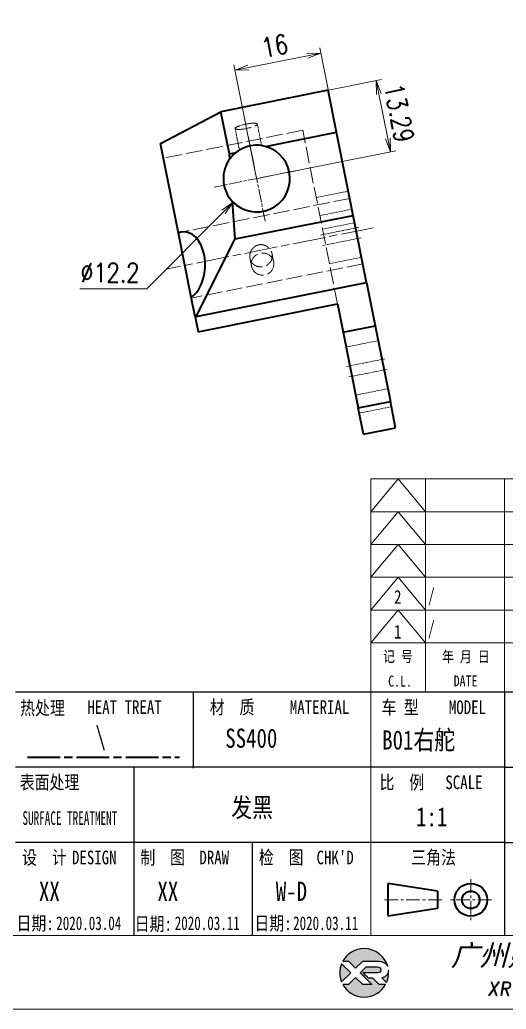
# Model space of a CAD drawing. Header units: inches. Extents: x 269 to 10986, y 1043 to 4337.
# Drawn here: x 10551 to 10640, y 3497.4 to 3678.3 of the extents above; entities that cross this region are included whole.
import ezdxf
from ezdxf.enums import TextEntityAlignment as Align

# ---------------------------------------------------------------- set-up
doc = ezdxf.new("R2010")
doc.units = ezdxf.units.IN
doc.header["$MEASUREMENT"] = 0
for name, pattern in [('AM_ISO02W050x2', [3.75, 3, -0.75]), ('AM_ISO08W050x2', [9, 6, -0.75, 1.5, -0.75]), ('CENTER', [2, 1.25, -0.25, 0.25, -0.25])]:
    doc.linetypes.add(name, pattern=pattern)
for name, color, linetype in [('DIM', 3, 'Continuous'), ('layer 1', 7, 'Continuous'), ('图\\M+19E79\\M+195B6\\M+18E9A', 7, 'Continuous'), ('材质', 7, 'Continuous'), ('表面处理', 7, 'Continuous'), ('车型', 7, 'Continuous')]:
    doc.layers.add(name, color=color, linetype=linetype)
for name, color, linetype, lineweight in [('中心线', 2, 'AM_ISO08W050x2', 18), ('图框', 7, 'Continuous', 18), ('标注线', 3, 'Continuous', 18), ('热处理', 7, 'Continuous', 20), ('粗实线', 7, 'Continuous', 35), ('粗点划线', 6, 'AM_ISO08W050x2', 35), ('虚线', 1, 'AM_ISO02W050x2', 18)]:
    doc.layers.add(name, color=color, linetype=linetype, lineweight=lineweight)
doc.layers.add('打印', color=7, linetype='Continuous', lineweight=15, plot=False)
doc.layers.add('打印-禁用', color=7, linetype='Continuous', lineweight=15, plot=False)
doc.styles.add('DIM', font='romans.shx', dxfattribs={"width": 0.8, "bigfont": 'bigfont.shx'})
doc.styles.add('STYLE1', font='')
doc.styles.add('国标', font='simfang.ttf', dxfattribs={"width": 0.8})
doc.styles.add('标题\\M+18E9A', font='romand.shx', dxfattribs={"oblique": 10, "bigfont": 'bigfont.shx'})
doc.styles.get('STYLE1').set_extended_font_data('SimSun')
doc.dimstyles.new('XR 1-1$0', dxfattribs={"dimtxt": 3.5, "dimasz": 2.5, "dimexe": 1, "dimexo": 0.625, "dimgap": 1.2, "dimtad": 1, "dimzin": 9, "dimdsep": 46, "dimtxsty": 'DIM', "dimblk": 'OPEN', "dimcen": 0, "dimclrd": 8, "dimclre": 8, "dimclrt": 2, "dimazin": 2, "dimtfac": 0.5, "dimtmove": 0, "dimatfit": 3, "dimldrblk": 'OPEN', "dimfxl": 0, "dimtolj": 2, "dimlwd": 18, "dimlwe": 18, "dimarcsym": 0})
doc.dimstyles.new('XR 1-1$3', dxfattribs={"dimtxt": 3.5, "dimasz": 2.5, "dimexe": 1, "dimexo": 0.625, "dimgap": 1.2, "dimtad": 1, "dimtoh": 1, "dimdsep": 46, "dimtxsty": 'DIM', "dimblk": 'OPEN', "dimcen": 0, "dimclrd": 8, "dimclre": 8, "dimclrt": 2, "dimazin": 2, "dimtfac": 0.5, "dimtofl": 0, "dimtmove": 0, "dimatfit": 3, "dimldrblk": 'OPEN', "dimfxl": 0, "dimtolj": 2, "dimlwd": 18, "dimlwe": 18, "dimarcsym": 0})

# ---------------------------------------------------------------- blocks, each defined once
blk = doc.blocks.new('XR')
at = {"true_color": 0xfc8000}
h = blk.add_hatch(color=30, dxfattribs=at)
h.set_gradient(color1=(252, 128, 0), rotation=240, one_color=1, tint=1, name='INVCURVED')
edge = h.paths.add_edge_path()
edge.add_spline(control_points=[(-434.18, -5928.47), (-433.9, -5928.74), (-433.63, -5929.01), (-433.63, -5929.01), (-433.63, -5929.01), (-433.63, -5929.01), (-433.36, -5928.74), (-433.09, -5928.47)], knot_values=[0.5625, 0.5625, 0.5625, 0.5625, 0.625, 0.625, 0.625, 0.625, 0.6875, 0.6875, 0.6875, 0.6875], degree=3, periodic=0)
edge.add_spline(control_points=[(-433.09, -5928.47), (-432.82, -5928.2), (-432.54, -5927.93), (-432.54, -5927.93), (-432.54, -5927.93), (-432.54, -5927.93), (-432.04, -5927.93), (-431.53, -5927.93)], knot_values=[0.4375, 0.4375, 0.4375, 0.4375, 0.5, 0.5, 0.5, 0.5, 0.5625, 0.5625, 0.5625, 0.5625], degree=3, periodic=0)
edge.add_spline(control_points=[(-431.53, -5927.93), (-431.03, -5927.93), (-430.52, -5927.93), (-430.52, -5927.93), (-430.52, -5927.93), (-430, -5927.93), (-429.43, -5927.96), (-429.01, -5928.33)], knot_values=[0.25, 0.25, 0.25, 0.25, 0.3125, 0.3125, 0.3125, 0.3125, 0.4375, 0.4375, 0.4375, 0.4375], degree=3, periodic=0)
edge.add_spline(control_points=[(-429.01, -5928.33), (-428.88, -5928.44), (-428.78, -5928.59), (-428.71, -5928.75)], knot_values=[0.125, 0.125, 0.125, 0.125, 0.25, 0.25, 0.25, 0.25], degree=3, periodic=0)
edge.add_spline(control_points=[(-428.71, -5928.75), (-429.13, -5927.18), (-430.58, -5926.02), (-432.31, -5926.02)], knot_values=[0, 0, 0, 0, 0.125, 0.125, 0.125, 0.125], degree=3, periodic=0)
edge.add_spline(control_points=[(-432.31, -5926.02), (-433.72, -5926.02), (-434.94, -5926.79), (-435.58, -5927.93)], knot_values=[0.875, 0.875, 0.875, 0.875, 1, 1, 1, 1], degree=3, periodic=0)
edge.add_spline(control_points=[(-435.58, -5927.93), (-435.58, -5927.93), (-434.72, -5927.93), (-434.72, -5927.93), (-434.72, -5927.93), (-434.72, -5927.93), (-434.45, -5928.2), (-434.18, -5928.47)], knot_values=[0.6875, 0.6875, 0.6875, 0.6875, 0.8125, 0.8125, 0.8125, 0.8125, 0.875, 0.875, 0.875, 0.875], degree=3, periodic=0)
edge = h.paths.add_edge_path()
edge.add_spline(control_points=[(-434.79, -5929.26), (-435.04, -5929.02), (-435.34, -5928.72), (-435.54, -5928.53)], knot_values=[0.562504, 0.562504, 0.562504, 0.562504, 0.656252, 0.656252, 0.656252, 0.656252], degree=3, periodic=0)
edge.add_spline(control_points=[(-435.54, -5928.53), (-435.67, -5928.4), (-435.76, -5928.31), (-435.76, -5928.31), (-435.76, -5928.31), (-435.94, -5928.74), (-436.03, -5929.21), (-436.03, -5929.71)], knot_values=[0.25, 0.25, 0.25, 0.25, 0.312504, 0.312504, 0.312504, 0.312504, 0.562504, 0.562504, 0.562504, 0.562504], degree=3, periodic=0)
edge.add_spline(control_points=[(-436.03, -5929.71), (-436.03, -5930.2), (-435.94, -5930.67), (-435.76, -5931.1), (-435.76, -5931.1), (-435.4, -5930.75), (-435.05, -5930.4)], knot_values=[0.874998, 0.874998, 0.874998, 0.874998, 1.124998, 1.124998, 1.124998, 1.25, 1.25, 1.25, 1.25], degree=3, periodic=0)
edge.add_spline(control_points=[(-435.05, -5930.4), (-434.7, -5930.05), (-434.34, -5929.71), (-434.34, -5929.71), (-434.34, -5929.71), (-434.34, -5929.71), (-434.34, -5929.71), (-434.34, -5929.71)], knot_values=[0.749878, 0.749878, 0.749878, 0.749878, 0.874875, 0.874875, 0.874875, 0.874875, 0.874998, 0.874998, 0.874998, 0.874998], degree=3, periodic=0)
edge.add_spline(control_points=[(-434.34, -5929.71), (-434.34, -5929.71), (-434.34, -5929.71), (-434.34, -5929.71)], knot_values=[0.749634, 0.749634, 0.749634, 0.749634, 0.749817, 0.749817, 0.749817, 0.749817], degree=3, periodic=0)
edge.add_spline(control_points=[(-434.35, -5929.7), (-434.35, -5929.7), (-434.35, -5929.7), (-434.35, -5929.7)], knot_values=[0.738281, 0.738281, 0.738281, 0.738281, 0.742188, 0.742188, 0.742188, 0.742188], degree=3, periodic=0)
edge.add_spline(control_points=[(-434.35, -5929.7), (-434.36, -5929.69), (-434.37, -5929.68), (-434.38, -5929.67)], knot_values=[0.726563, 0.726563, 0.726563, 0.726563, 0.738281, 0.738281, 0.738281, 0.738281], degree=3, periodic=0)
edge.add_spline(control_points=[(-434.38, -5929.67), (-434.38, -5929.66), (-434.39, -5929.65), (-434.4, -5929.65)], knot_values=[0.718751, 0.718751, 0.718751, 0.718751, 0.726563, 0.726563, 0.726563, 0.726563], degree=3, periodic=0)
edge.add_spline(control_points=[(-434.4, -5929.65), (-434.42, -5929.63), (-434.45, -5929.6), (-434.47, -5929.58)], knot_values=[0.703126, 0.703126, 0.703126, 0.703126, 0.718751, 0.718751, 0.718751, 0.718751], degree=3, periodic=0)
edge.add_spline(control_points=[(-434.47, -5929.58), (-434.5, -5929.55), (-434.53, -5929.52), (-434.56, -5929.49)], knot_values=[0.687501, 0.687501, 0.687501, 0.687501, 0.703126, 0.703126, 0.703126, 0.703126], degree=3, periodic=0)
edge.add_spline(control_points=[(-434.56, -5929.49), (-434.63, -5929.42), (-434.71, -5929.35), (-434.79, -5929.26)], knot_values=[0.656252, 0.656252, 0.656252, 0.656252, 0.687501, 0.687501, 0.687501, 0.687501], degree=3, periodic=0)
at = {"true_color": 0x0348ff}
h = blk.add_hatch(color=160, dxfattribs=at)
h.set_gradient(color1=(3, 72, 255), color2=(0, 41, 153), one_color=1, tint=0.3, name='HEMISPHERICAL')
edge = h.paths.add_edge_path()
edge.add_spline(control_points=[(-432.54, -5929.67), (-432.26, -5929.95), (-431.94, -5930.23), (-431.66, -5930.51), (-431.66, -5930.51), (-431.66, -5930.51), (-431.66, -5930.51), (-431.66, -5930.51)], knot_values=[0.736842, 0.736842, 0.736842, 0.736842, 0.789474, 0.789474, 0.789474, 0.789474, 0.802633, 0.802633, 0.802633, 0.802633], degree=3, periodic=0)
edge.add_spline(control_points=[(-431.66, -5930.51), (-431.65, -5930.51), (-431.65, -5930.52), (-431.65, -5930.52)], knot_values=[0.802633, 0.802633, 0.802633, 0.802633, 0.815791, 0.815791, 0.815791, 0.815791], degree=3, periodic=0)
edge.add_spline(control_points=[(-431.65, -5930.52), (-431.64, -5930.53), (-431.64, -5930.53), (-431.64, -5930.53)], knot_values=[0.815791, 0.815791, 0.815791, 0.815791, 0.82237, 0.82237, 0.82237, 0.82237], degree=3, periodic=0)
edge.add_spline(control_points=[(-431.64, -5930.53), (-431.64, -5930.53), (-431.64, -5930.53), (-431.63, -5930.54)], knot_values=[0.82237, 0.82237, 0.82237, 0.82237, 0.828949, 0.828949, 0.828949, 0.828949], degree=3, periodic=0)
edge.add_spline(control_points=[(-431.63, -5930.54), (-431.63, -5930.54), (-431.63, -5930.54), (-431.63, -5930.54), (-431.63, -5930.54), (-431.63, -5930.54), (-431.59, -5930.54), (-431.52, -5930.54)], knot_values=[0.841901, 0.841901, 0.841901, 0.841901, 0.842105, 0.842105, 0.842105, 0.842105, 0.855264, 0.855264, 0.855264, 0.855264], degree=3, periodic=0)
edge.add_spline(control_points=[(-431.52, -5930.54), (-431.46, -5930.54), (-431.38, -5930.54), (-431.3, -5930.54)], knot_values=[0.855264, 0.855264, 0.855264, 0.855264, 0.868422, 0.868422, 0.868422, 0.868422], degree=3, periodic=0)
edge.add_spline(control_points=[(-431.3, -5930.54), (-431.26, -5930.54), (-431.22, -5930.54), (-431.18, -5930.54)], knot_values=[0.868422, 0.868422, 0.868422, 0.868422, 0.875, 0.875, 0.875, 0.875], degree=3, periodic=0)
edge.add_spline(control_points=[(-431.18, -5930.54), (-431.14, -5930.54), (-431.1, -5930.54), (-431.07, -5930.54)], knot_values=[0.875, 0.875, 0.875, 0.875, 0.881579, 0.881579, 0.881579, 0.881579], degree=3, periodic=0)
edge.add_spline(control_points=[(-431.07, -5930.54), (-431.05, -5930.54), (-431.04, -5930.54), (-431.03, -5930.54)], knot_values=[0.881579, 0.881579, 0.881579, 0.881579, 0.884869, 0.884869, 0.884869, 0.884869], degree=3, periodic=0)
edge.add_spline(control_points=[(-431.03, -5930.54), (-431.02, -5930.54), (-431, -5930.54), (-431, -5930.54)], knot_values=[0.884869, 0.884869, 0.884869, 0.884869, 0.888158, 0.888158, 0.888158, 0.888158], degree=3, periodic=0)
edge.add_spline(control_points=[(-431, -5930.54), (-430.99, -5930.54), (-430.99, -5930.54), (-430.98, -5930.54)], knot_values=[0.888158, 0.888158, 0.888158, 0.888158, 0.889803, 0.889803, 0.889803, 0.889803], degree=3, periodic=0)
edge.add_spline(control_points=[(-430.98, -5930.54), (-430.98, -5930.54), (-430.98, -5930.54), (-430.97, -5930.54)], knot_values=[0.889803, 0.889803, 0.889803, 0.889803, 0.891447, 0.891447, 0.891447, 0.891447], degree=3, periodic=0)
edge.add_spline(control_points=[(-430.97, -5930.54), (-430.97, -5930.54), (-430.97, -5930.54), (-430.97, -5930.54)], knot_values=[0.891447, 0.891447, 0.891447, 0.891447, 0.89227, 0.89227, 0.89227, 0.89227], degree=3, periodic=0)
edge.add_spline(control_points=[(-430.97, -5930.54), (-430.97, -5930.54), (-430.97, -5930.54), (-430.97, -5930.54)], knot_values=[0.89227, 0.89227, 0.89227, 0.89227, 0.893092, 0.893092, 0.893092, 0.893092], degree=3, periodic=0)
edge.add_spline(control_points=[(-430.97, -5930.54), (-430.97, -5930.54), (-430.97, -5930.54), (-430.97, -5930.54)], knot_values=[0.893092, 0.893092, 0.893092, 0.893092, 0.893503, 0.893503, 0.893503, 0.893503], degree=3, periodic=0)
edge.add_spline(control_points=[(-430.97, -5930.54), (-430.97, -5930.54), (-430.97, -5930.54), (-430.97, -5930.54)], knot_values=[0.893503, 0.893503, 0.893503, 0.893503, 0.893914, 0.893914, 0.893914, 0.893914], degree=3, periodic=0)
edge.add_spline(control_points=[(-430.97, -5930.54), (-430.97, -5930.54), (-430.97, -5930.54), (-430.97, -5930.54)], knot_values=[0.893914, 0.893914, 0.893914, 0.893914, 0.89412, 0.89412, 0.89412, 0.89412], degree=3, periodic=0)
edge.add_spline(control_points=[(-430.97, -5930.54), (-430.97, -5930.54), (-430.97, -5930.54), (-430.97, -5930.54)], knot_values=[0.89412, 0.89412, 0.89412, 0.89412, 0.894326, 0.894326, 0.894326, 0.894326], degree=3, periodic=0)
edge.add_spline(control_points=[(-430.97, -5930.54), (-430.97, -5930.54), (-430.97, -5930.54), (-430.97, -5930.54)], knot_values=[0.894428, 0.894428, 0.894428, 0.894428, 0.894531, 0.894531, 0.894531, 0.894531], degree=3, periodic=0)
edge.add_spline(control_points=[(-430.97, -5930.54), (-430.97, -5930.54), (-430.97, -5930.54), (-430.97, -5930.54)], knot_values=[0.894531, 0.894531, 0.894531, 0.894531, 0.894583, 0.894583, 0.894583, 0.894583], degree=3, periodic=0)
edge.add_spline(control_points=[(-430.97, -5930.54), (-430.97, -5930.54), (-430.97, -5930.54), (-430.97, -5930.54), (-430.97, -5930.54), (-430.97, -5930.54), (-430.73, -5930.78), (-430.49, -5931.01)], knot_values=[0.894685, 0.894685, 0.894685, 0.894685, 0.894737, 0.894737, 0.894737, 0.894737, 0.921052, 0.921052, 0.921052, 0.921052], degree=3, periodic=0)
edge.add_spline(control_points=[(-430.49, -5931.01), (-430.26, -5931.24), (-430.02, -5931.48), (-430.02, -5931.48)], knot_values=[0.921052, 0.921052, 0.921052, 0.921052, 0.947368, 0.947368, 0.947368, 0.947368], degree=3, periodic=0)
edge.add_spline(control_points=[(-430.02, -5931.48), (-430.02, -5931.48), (-430.02, -5931.48), (-430.02, -5931.48)], knot_values=[0.947522, 0.947522, 0.947522, 0.947522, 0.947573, 0.947573, 0.947573, 0.947573], degree=3, periodic=0)
edge.add_spline(control_points=[(-430.02, -5931.48), (-430.02, -5931.48), (-430.02, -5931.48), (-430.02, -5931.48)], knot_values=[0.947573, 0.947573, 0.947573, 0.947573, 0.947676, 0.947676, 0.947676, 0.947676], degree=3, periodic=0)
edge.add_spline(control_points=[(-430.02, -5931.48), (-430.02, -5931.48), (-430.02, -5931.48), (-430.02, -5931.48)], knot_values=[0.947676, 0.947676, 0.947676, 0.947676, 0.947779, 0.947779, 0.947779, 0.947779], degree=3, periodic=0)
edge.add_spline(control_points=[(-430.02, -5931.48), (-430.02, -5931.48), (-430.02, -5931.48), (-430.02, -5931.48)], knot_values=[0.947779, 0.947779, 0.947779, 0.947779, 0.947984, 0.947984, 0.947984, 0.947984], degree=3, periodic=0)
edge.add_spline(control_points=[(-430.02, -5931.48), (-430.02, -5931.48), (-430.02, -5931.48), (-430.02, -5931.48)], knot_values=[0.947984, 0.947984, 0.947984, 0.947984, 0.94819, 0.94819, 0.94819, 0.94819], degree=3, periodic=0)
edge.add_spline(control_points=[(-430.02, -5931.48), (-430.02, -5931.48), (-430.02, -5931.48), (-430.02, -5931.48)], knot_values=[0.94819, 0.94819, 0.94819, 0.94819, 0.948601, 0.948601, 0.948601, 0.948601], degree=3, periodic=0)
edge.add_spline(control_points=[(-430.02, -5931.48), (-430.02, -5931.48), (-430.02, -5931.48), (-430.02, -5931.48)], knot_values=[0.948601, 0.948601, 0.948601, 0.948601, 0.949012, 0.949012, 0.949012, 0.949012], degree=3, periodic=0)
edge.add_spline(control_points=[(-430.02, -5931.48), (-430.02, -5931.48), (-430.01, -5931.48), (-430.01, -5931.48)], knot_values=[0.949012, 0.949012, 0.949012, 0.949012, 0.949834, 0.949834, 0.949834, 0.949834], degree=3, periodic=0)
edge.add_spline(control_points=[(-430.01, -5931.48), (-430.01, -5931.48), (-430.01, -5931.48), (-430.01, -5931.48)], knot_values=[0.949834, 0.949834, 0.949834, 0.949834, 0.950657, 0.950657, 0.950657, 0.950657], degree=3, periodic=0)
edge.add_spline(control_points=[(-430.01, -5931.48), (-430.01, -5931.48), (-430, -5931.48), (-430, -5931.48)], knot_values=[0.950657, 0.950657, 0.950657, 0.950657, 0.952301, 0.952301, 0.952301, 0.952301], degree=3, periodic=0)
edge.add_spline(control_points=[(-430, -5931.48), (-429.99, -5931.48), (-429.98, -5931.48), (-429.98, -5931.48)], knot_values=[0.952301, 0.952301, 0.952301, 0.952301, 0.953946, 0.953946, 0.953946, 0.953946], degree=3, periodic=0)
edge.add_spline(control_points=[(-429.98, -5931.48), (-429.96, -5931.48), (-429.95, -5931.48), (-429.93, -5931.48)], knot_values=[0.953946, 0.953946, 0.953946, 0.953946, 0.957236, 0.957236, 0.957236, 0.957236], degree=3, periodic=0)
edge.add_spline(control_points=[(-429.93, -5931.48), (-429.91, -5931.48), (-429.89, -5931.48), (-429.87, -5931.48)], knot_values=[0.957236, 0.957236, 0.957236, 0.957236, 0.960525, 0.960525, 0.960525, 0.960525], degree=3, periodic=0)
edge.add_spline(control_points=[(-429.87, -5931.48), (-429.82, -5931.48), (-429.77, -5931.48), (-429.71, -5931.48)], knot_values=[0.960525, 0.960525, 0.960525, 0.960525, 0.967104, 0.967104, 0.967104, 0.967104], degree=3, periodic=0)
edge.add_spline(control_points=[(-429.71, -5931.48), (-429.65, -5931.48), (-429.59, -5931.48), (-429.53, -5931.48)], knot_values=[0.967104, 0.967104, 0.967104, 0.967104, 0.973683, 0.973683, 0.973683, 0.973683], degree=3, periodic=0)
edge.add_spline(control_points=[(-429.53, -5931.48), (-429.41, -5931.48), (-429.29, -5931.48), (-429.19, -5931.48)], knot_values=[0.973683, 0.973683, 0.973683, 0.973683, 0.98684, 0.98684, 0.98684, 0.98684], degree=3, periodic=0)
edge.add_spline(control_points=[(-429.19, -5931.48), (-429.1, -5931.48), (-429.04, -5931.48), (-429.04, -5931.48), (-429.67, -5932.62), (-430.9, -5933.39), (-432.31, -5933.39)], knot_values=[0.98684, 0.98684, 0.98684, 0.98684, 1, 1, 1, 1.052632, 1.052632, 1.052632, 1.052632], degree=3, periodic=0)
edge.add_spline(control_points=[(-432.31, -5933.39), (-433.72, -5933.39), (-434.94, -5932.62), (-435.58, -5931.48), (-435.58, -5931.48), (-435.58, -5931.48), (-435.36, -5931.48), (-435.15, -5931.48)], knot_values=[0.052632, 0.052632, 0.052632, 0.052632, 0.105263, 0.105263, 0.105263, 0.105263, 0.131579, 0.131579, 0.131579, 0.131579], degree=3, periodic=0)
edge.add_spline(control_points=[(-435.15, -5931.48), (-434.93, -5931.48), (-434.72, -5931.48), (-434.72, -5931.48), (-434.72, -5931.48), (-434.72, -5931.48), (-434.45, -5931.21), (-434.18, -5930.94)], knot_values=[0.131579, 0.131579, 0.131579, 0.131579, 0.157895, 0.157895, 0.157895, 0.157895, 0.184211, 0.184211, 0.184211, 0.184211], degree=3, periodic=0)
edge.add_spline(control_points=[(-434.18, -5930.94), (-433.9, -5930.67), (-433.63, -5930.4), (-433.63, -5930.4), (-433.63, -5930.4), (-433.63, -5930.4), (-433.36, -5930.67), (-433.09, -5930.94)], knot_values=[0.184211, 0.184211, 0.184211, 0.184211, 0.210526, 0.210526, 0.210526, 0.210526, 0.236842, 0.236842, 0.236842, 0.236842], degree=3, periodic=0)
edge.add_spline(control_points=[(-433.09, -5930.94), (-432.82, -5931.21), (-432.54, -5931.48), (-432.54, -5931.48), (-432.54, -5931.48), (-432.54, -5931.48), (-432.19, -5931.48), (-431.83, -5931.48)], knot_values=[0.236842, 0.236842, 0.236842, 0.236842, 0.263158, 0.263158, 0.263158, 0.263158, 0.289474, 0.289474, 0.289474, 0.289474], degree=3, periodic=0)
edge.add_spline(control_points=[(-431.83, -5931.48), (-431.48, -5931.48), (-431.12, -5931.48), (-431.12, -5931.48), (-431.12, -5931.48), (-431.12, -5931.48), (-431.57, -5931.03), (-432.02, -5930.59)], knot_values=[0.289474, 0.289474, 0.289474, 0.289474, 0.315789, 0.315789, 0.315789, 0.315789, 0.342105, 0.342105, 0.342105, 0.342105], degree=3, periodic=0)
edge.add_spline(control_points=[(-432.02, -5930.59), (-432.47, -5930.15), (-432.92, -5929.71), (-432.92, -5929.71), (-432.92, -5929.71), (-432.92, -5929.71), (-432.71, -5929.5), (-432.5, -5929.29)], knot_values=[0.342105, 0.342105, 0.342105, 0.342105, 0.368421, 0.368421, 0.368421, 0.368421, 0.394737, 0.394737, 0.394737, 0.394737], degree=3, periodic=0)
edge.add_spline(control_points=[(-432.5, -5929.29), (-432.3, -5929.09), (-432.09, -5928.88), (-432.09, -5928.88)], knot_values=[0.394737, 0.394737, 0.394737, 0.394737, 0.421053, 0.421053, 0.421053, 0.421053], degree=3, periodic=0)
edge.add_spline(control_points=[(-432.09, -5928.88), (-432.09, -5928.88), (-432.06, -5928.86), (-432.06, -5928.86)], knot_values=[0.421053, 0.421053, 0.421053, 0.421053, 0.473684, 0.473684, 0.473684, 0.473684], degree=3, periodic=0)
edge.add_spline(control_points=[(-432.06, -5928.86), (-432.06, -5928.86), (-432.06, -5928.86), (-432.06, -5928.86), (-432.06, -5928.86), (-432.06, -5928.86), (-430.4, -5928.86), (-430.26, -5928.86)], knot_values=[0.473684, 0.473684, 0.473684, 0.473684, 0.473684, 0.473684, 0.473684, 0.473684, 0.526316, 0.526316, 0.526316, 0.526316], degree=3, periodic=0)
edge.add_spline(control_points=[(-430.26, -5928.86), (-429.54, -5928.86), (-429.62, -5929.4), (-429.83, -5929.55)], knot_values=[0.526316, 0.526316, 0.526316, 0.526316, 0.578947, 0.578947, 0.578947, 0.578947], degree=3, periodic=0)
edge.add_spline(control_points=[(-429.83, -5929.55), (-429.94, -5929.62), (-430.08, -5929.65), (-430.26, -5929.65), (-430.26, -5929.65), (-430.26, -5929.65), (-430.48, -5929.65), (-430.71, -5929.66)], knot_values=[0.578947, 0.578947, 0.578947, 0.578947, 0.631579, 0.631579, 0.631579, 0.631579, 0.657895, 0.657895, 0.657895, 0.657895], degree=3, periodic=0)
edge.add_spline(control_points=[(-430.71, -5929.66), (-430.93, -5929.66), (-431.15, -5929.67), (-431.15, -5929.67), (-431.15, -5929.67), (-431.15, -5929.67), (-432.54, -5929.67), (-432.54, -5929.67)], knot_values=[0.657895, 0.657895, 0.657895, 0.657895, 0.684211, 0.684211, 0.684211, 0.684211, 0.736842, 0.736842, 0.736842, 0.736842], degree=3, periodic=0)
edge = h.paths.add_edge_path()
edge.add_spline(control_points=[(-428.6, -5929.32), (-428.61, -5929.67), (-428.76, -5930), (-429.06, -5930.22)], knot_values=[0.8, 0.8, 0.8, 0.8, 1, 1, 1, 1], degree=3, periodic=0)
edge.add_spline(control_points=[(-429.06, -5930.22), (-429.22, -5930.34), (-429.41, -5930.43), (-429.61, -5930.48)], knot_values=[0.6, 0.6, 0.6, 0.6, 0.8, 0.8, 0.8, 0.8], degree=3, periodic=0)
edge.add_spline(control_points=[(-429.61, -5930.48), (-429.61, -5930.48), (-428.9, -5931.19), (-428.9, -5931.19), (-428.9, -5931.19), (-428.69, -5930.73), (-428.58, -5930.23), (-428.58, -5929.71)], knot_values=[0.2, 0.2, 0.2, 0.2, 0.4, 0.4, 0.4, 0.4, 0.6, 0.6, 0.6, 0.6], degree=3, periodic=0)
edge.add_spline(control_points=[(-428.58, -5929.71), (-428.58, -5929.58), (-428.59, -5929.45), (-428.6, -5929.32)], knot_values=[0, 0, 0, 0, 0.2, 0.2, 0.2, 0.2], degree=3, periodic=0)
at = {"layer": 'layer 1', "color": 30}
for points, knots in [([(-432.31, -5926.02), (-430.58, -5926.02), (-429.13, -5927.18), (-428.71, -5928.75), (-428.71, -5928.75), (-428.78, -5928.59), (-428.88, -5928.44), (-429.01, -5928.33), (-429.01, -5928.33), (-429.43, -5927.96), (-430, -5927.93), (-430.52, -5927.93), (-430.52, -5927.93), (-430.52, -5927.93), (-432.54, -5927.93), (-432.54, -5927.93), (-432.54, -5927.93), (-432.54, -5927.93), (-433.63, -5929.01), (-433.63, -5929.01), (-433.63, -5929.01), (-433.63, -5929.01), (-434.72, -5927.93), (-434.72, -5927.93), (-434.72, -5927.93), (-434.72, -5927.93), (-435.58, -5927.93), (-435.58, -5927.93), (-435.58, -5927.93), (-434.94, -5926.79), (-433.72, -5926.02), (-432.31, -5926.02)], [0, 0, 0, 0, 0.125, 0.125, 0.125, 0.125, 0.25, 0.25, 0.25, 0.25, 0.375, 0.375, 0.375, 0.375, 0.5, 0.5, 0.5, 0.5, 0.625, 0.625, 0.625, 0.625, 0.75, 0.75, 0.75, 0.75, 0.875, 0.875, 0.875, 0.875, 1, 1, 1, 1]), ([(-435.76, -5931.1), (-435.94, -5930.67), (-436.03, -5930.2), (-436.03, -5929.71), (-436.03, -5929.71), (-436.03, -5929.21), (-435.94, -5928.74), (-435.76, -5928.31), (-435.76, -5928.31), (-435.76, -5928.31), (-434.34, -5929.71), (-434.34, -5929.71), (-434.34, -5929.71), (-434.34, -5929.71), (-435.76, -5931.1), (-435.76, -5931.1)], [0, 0, 0, 0, 0.25, 0.25, 0.25, 0.25, 0.5, 0.5, 0.5, 0.5, 0.75, 0.75, 0.75, 0.75, 1, 1, 1, 1])]:
    blk.add_open_spline(points, degree=3, knots=knots, dxfattribs=at)
at = {"layer": 'layer 1', "color": 154}
for points, knots in [([(-429.04, -5931.48), (-429.67, -5932.62), (-430.9, -5933.39), (-432.31, -5933.39), (-432.31, -5933.39), (-433.72, -5933.39), (-434.94, -5932.62), (-435.58, -5931.48), (-435.58, -5931.48), (-435.58, -5931.48), (-434.72, -5931.48), (-434.72, -5931.48), (-434.72, -5931.48), (-434.72, -5931.48), (-433.63, -5930.4), (-433.63, -5930.4), (-433.63, -5930.4), (-433.63, -5930.4), (-432.54, -5931.48), (-432.54, -5931.48), (-432.54, -5931.48), (-432.54, -5931.48), (-431.12, -5931.48), (-431.12, -5931.48), (-431.12, -5931.48), (-431.12, -5931.48), (-432.92, -5929.71), (-432.92, -5929.71), (-432.92, -5929.71), (-432.92, -5929.71), (-432.09, -5928.88), (-432.09, -5928.88), (-432.09, -5928.88), (-432.09, -5928.88), (-432.06, -5928.86), (-432.06, -5928.86), (-432.06, -5928.86), (-432.06, -5928.86), (-430.4, -5928.86), (-430.26, -5928.86), (-430.26, -5928.86), (-429.54, -5928.86), (-429.62, -5929.4), (-429.83, -5929.55), (-429.83, -5929.55), (-429.94, -5929.62), (-430.08, -5929.65), (-430.26, -5929.65), (-430.26, -5929.65), (-430.26, -5929.65), (-431.15, -5929.67), (-431.15, -5929.67), (-431.15, -5929.67), (-431.15, -5929.67), (-432.54, -5929.67), (-432.54, -5929.67), (-432.54, -5929.67), (-432.26, -5929.95), (-431.94, -5930.23), (-431.66, -5930.51), (-431.66, -5930.51), (-431.66, -5930.51), (-431.63, -5930.54), (-431.63, -5930.54), (-431.63, -5930.54), (-431.63, -5930.54), (-430.97, -5930.54), (-430.97, -5930.54), (-430.97, -5930.54), (-430.97, -5930.54), (-430.02, -5931.48), (-430.02, -5931.48), (-430.02, -5931.48), (-430.02, -5931.48), (-429.04, -5931.48), (-429.04, -5931.48)], [0, 0, 0, 0, 0.052632, 0.052632, 0.052632, 0.052632, 0.105263, 0.105263, 0.105263, 0.105263, 0.157895, 0.157895, 0.157895, 0.157895, 0.210526, 0.210526, 0.210526, 0.210526, 0.263158, 0.263158, 0.263158, 0.263158, 0.315789, 0.315789, 0.315789, 0.315789, 0.368421, 0.368421, 0.368421, 0.368421, 0.421053, 0.421053, 0.421053, 0.421053, 0.473684, 0.473684, 0.473684, 0.473684, 0.526316, 0.526316, 0.526316, 0.526316, 0.578947, 0.578947, 0.578947, 0.578947, 0.631579, 0.631579, 0.631579, 0.631579, 0.684211, 0.684211, 0.684211, 0.684211, 0.736842, 0.736842, 0.736842, 0.736842, 0.789474, 0.789474, 0.789474, 0.789474, 0.842105, 0.842105, 0.842105, 0.842105, 0.894737, 0.894737, 0.894737, 0.894737, 0.947368, 0.947368, 0.947368, 0.947368, 1, 1, 1, 1]), ([(-428.6, -5929.32), (-428.59, -5929.45), (-428.58, -5929.58), (-428.58, -5929.71), (-428.58, -5929.71), (-428.58, -5930.23), (-428.69, -5930.73), (-428.9, -5931.19), (-428.9, -5931.19), (-428.9, -5931.19), (-429.61, -5930.48), (-429.61, -5930.48), (-429.61, -5930.48), (-429.41, -5930.43), (-429.22, -5930.34), (-429.06, -5930.22), (-429.06, -5930.22), (-428.76, -5930), (-428.61, -5929.67), (-428.6, -5929.32)], [0, 0, 0, 0, 0.2, 0.2, 0.2, 0.2, 0.4, 0.4, 0.4, 0.4, 0.6, 0.6, 0.6, 0.6, 0.8, 0.8, 0.8, 0.8, 1, 1, 1, 1])]:
    blk.add_open_spline(points, degree=3, knots=knots, dxfattribs=at)
blk = doc.blocks.new('GZDEH零件A3图框V01版')
at = {"layer": '中心线', "color": 1, "linetype": 'CENTER', "lineweight": 5, "ltscale": 2}
for p, q in [((3175.82, -1822.66), (3175.82, -1830.26)), ((3170.49, -1826.46), (3159.89, -1826.46)), ((3179.62, -1826.46), (3172.02, -1826.46))]:
    blk.add_line(p, q, dxfattribs=at)
at = {"layer": '图\\M+19E79\\M+195B6\\M+18E9A', "color": 7}
blk.add_line((3272.49, -1788.46), (3092.49, -1788.46), dxfattribs=at)
at = {"layer": '图\\M+19E79\\M+195B6\\M+18E9A', "color": 9}
for p, q in [((3272.49, -1788.46), (3092.49, -1788.46)), ((3124.99, -1788.46), (3124.99, -1802.35)), ((3181.99, -1788.46), (3181.99, -1832.96)), ((3181.99, -1802.21), (3092.49, -1802.21)), ((3114.17, -1802.21), (3114.17, -1815.96)), ((3181.99, -1802.21), (3272.49, -1802.21)), ((3181.99, -1815.96), (3092.49, -1815.96)), ((3114.17, -1815.96), (3114.17, -1832.96)), ((3114.17, -1815.96), (3114.17, -1832.96)), ((3135.83, -1815.96), (3135.83, -1832.96)), ((3135.83, -1815.96), (3135.83, -1832.96)), ((3181.99, -1815.96), (3272.49, -1815.96))]:
    blk.add_line(p, q, dxfattribs=at)
at = {"layer": '图框', "linetype": 'Continuous'}
for p, q in [((3157.49, -1749.46), (3272.49, -1749.46)), ((3157.49, -1832.96), (3157.49, -1749.46)), ((2882.49, -1832.96), (3272.49, -1832.96))]:
    blk.add_line(p, q, dxfattribs=at)
at = {"layer": '图框', "color": 9}
for p, q in [((3157.49, -1755.46), (3162.49, -1749.46)), ((3162.49, -1749.46), (3167.49, -1755.46)), ((3167.49, -1788.46), (3167.49, -1749.46)), ((3157.49, -1755.46), (3272.49, -1755.46)), ((3157.49, -1761.46), (3162.49, -1755.46)), ((3162.49, -1755.46), (3167.49, -1761.46)), ((3157.49, -1761.46), (3272.49, -1761.46)), ((3157.49, -1767.46), (3162.49, -1761.46)), ((3162.49, -1761.46), (3167.49, -1767.46)), ((3157.49, -1767.46), (3272.49, -1767.46)), ((3157.49, -1773.46), (3162.49, -1767.46)), ((3162.49, -1767.46), (3167.49, -1773.46)), ((3157.49, -1773.46), (3272.49, -1773.46)), ((3157.49, -1779.46), (3162.49, -1773.46)), ((3162.49, -1773.46), (3167.49, -1779.46)), ((3157.49, -1779.46), (3272.49, -1779.46))]:
    blk.add_line(p, q, dxfattribs=at)
at = {"layer": '图框', "color": 9, "linetype": 'Continuous'}
blk.add_line((3181.99, -1749.46), (3181.99, -1832.96), dxfattribs=at)
at = {"layer": '图框', "color": 2, "linetype": 'ByBlock', "lineweight": 35}
for p, q in [((3169.69, -1824.86), (3160.69, -1823.46)), ((3160.69, -1829.46), (3160.69, -1823.46)), ((3169.69, -1824.86), (3169.69, -1828.06)), ((3169.69, -1828.06), (3160.69, -1829.46))]:
    blk.add_line(p, q, dxfattribs=at)
for radius in [3, 1.6]:
    blk.add_circle((3175.82, -1826.46), radius, dxfattribs=at)
at = {"layer": '打印-禁用', "linetype": 'Continuous'}
blk.add_line((2857.49, -1846.46), (3277.49, -1846.46), dxfattribs=at)
at = {"layer": 'DIM', "xscale": 1.199999999999818, "yscale": 1.199999999999818, "zscale": 1.199999999999818}
blk.add_blockref('XR', (3675.07, 5275.84), dxfattribs=at)
at = {"layer": '图\\M+19E79\\M+195B6\\M+18E9A', "color": 9, "style": '国标'}
for s, width, p in [('材  质', 0.8, (3128.04, -1792.46)), ('热处理', 0.8, (3093.35, -1792.61)), ('表面处理', 0.8, (3093.27, -1806.21)), ('比  例\u3000', 0.8, (3159.1, -1806.21)), ('SCALE', 0.8, (3171.15, -1806.21)), ('SURFACE TREATMENT', 0.6, (3093.77, -1812.75)), (' DESIGN', 0.8, (3101.47, -1819.96)), (' DRAW', 0.8, (3124.78, -1819.96)), ("CHK'D", 0.8, (3147.58, -1819.96)), ('三角法', 0.8, (3164.9, -1819.96))]:
    blk.add_text(s, height=2.5, dxfattribs=dict(at, width=width)).set_placement(p)
at = {"layer": '图\\M+19E79\\M+195B6\\M+18E9A', "color": 9, "style": '国标', "width": 0.8}
for s, p in [('车 型', (3162.87, -1791.2)), ('MODEL', (3175.2, -1791.24))]:
    blk.add_text(s, height=2.5, dxfattribs=at).set_placement(p, align=Align.MIDDLE)
for s, p in [('HEAT TREAT', (3112.45, -1792.46)), ('MATERIAL', (3148.14, -1792.46)), ('设  计', (3097.79, -1819.96)), ('制  图', (3119.43, -1819.96)), ('检  图', (3141.11, -1819.96)), ('日期:', (3096.09, -1832)), ('日期:', (3117.71, -1832.1)), ('日期:', (3139.62, -1832))]:
    blk.add_text(s, height=2.5, dxfattribs=at).set_placement(p, align=Align.CENTER)
at = {"layer": '图\\M+19E79\\M+195B6\\M+18E9A', "color": 7, "lineweight": -3, "style": 'STYLE1', "oblique": 15}
blk.add_text('广州熙锐自动化设备有限公司 ', height=3.8, dxfattribs=at).set_placement((3172.16, -1838.51))
at = {"layer": '图\\M+19E79\\M+195B6\\M+18E9A', "color": 7, "style": '标题\\M+18E9A', "oblique": 10}
blk.add_text('XR Automatiom Equipment(GZ)co..Ltd', height=2.5, dxfattribs=at).set_placement((3211.26, -1842.9), align=Align.MIDDLE)
at = {"layer": '图框', "color": 9, "style": '国标', "width": 0.8}
for s, p in [('年 月 日', (3174.9, -1782.98)), ('记 号', (3162.47, -1782.94)), ('C.L.', (3162.86, -1787.45)), ('DATE', (3174.85, -1787.42))]:
    blk.add_text(s, height=2, dxfattribs=at).set_placement(p, align=Align.CENTER)
blk = doc.blocks.new('DEH A3')
at = {"layer": '图框'}
blk.add_blockref('GZDEH零件A3图框V01版', (-2857.49, 1846.46), dxfattribs=at)
blk = doc.blocks.new('_Open')
at = {"color": 0, "linetype": 'ByBlock', "lineweight": -2}
for p, q in [((-1, 0.167), (0, 0)), ((-1, -0.167), (0, 0)), ((0, 0), (-1, 0))]:
    blk.add_line(p, q, dxfattribs=at)
blk = doc.blocks.new('*D258')
at = {"layer": 'Defpoints', "color": 0, "transparency": 16777216}
for p in [(10606.04, 3672.22), (10610, 3652.41), (10594.31, 3649.27)]:
    blk.add_point(p, dxfattribs=at)
at = {"layer": '标注线', "color": 8, "lineweight": 18, "transparency": 16777216}
for p, q in [((10609.88, 3653.02), (10605.84, 3673.2)), ((10594.19, 3649.88), (10590.15, 3670.07)), ((10592.8, 3669.58), (10603.59, 3671.73))]:
    blk.add_line(p, q, dxfattribs=at)
at = {"layer": '标注线', "color": 8, "lineweight": 18, "transparency": 16777216, "xscale": 2.5, "yscale": 2.5, "zscale": 2.5}
for p, rotation in [((10606.04, 3672.22), 11.30993247402022), ((10590.35, 3669.09), 191.3099324740202)]:
    blk.add_blockref('_Open', p, dxfattribs=dict(at, rotation=rotation))
at = {"layer": '标注线', "color": 2, "transparency": 16777216, "insert": (10597.62, 3673.55), "char_height": 3.5, "attachment_point": 5, "rotation": 11.3099, "style": 'DIM'}
blk.add_mtext('\\A2;16', dxfattribs=at)
blk = doc.blocks.new('*D259')
at = {"layer": 'Defpoints', "color": 0, "transparency": 16777216}
for p in [(10616.18, 3667.19), (10591.71, 3662.3), (10594.31, 3649.27)]:
    blk.add_point(p, dxfattribs=at)
at = {"layer": '标注线', "color": 8, "lineweight": 18, "transparency": 16777216}
for p, q in [((10592.32, 3662.42), (10617.16, 3667.39)), ((10618.3, 3656.61), (10616.67, 3664.74)), ((10594.93, 3649.39), (10619.77, 3654.36))]:
    blk.add_line(p, q, dxfattribs=at)
at = {"layer": '标注线', "color": 8, "lineweight": 18, "transparency": 16777216, "xscale": 2.5, "yscale": 2.5, "zscale": 2.5}
for p, rotation in [((10616.18, 3667.19), 101.3099324740171), ((10618.79, 3654.16), 281.3099324740171)]:
    blk.add_blockref('_Open', p, dxfattribs=dict(at, rotation=rotation))
at = {"layer": '标注线', "color": 2, "transparency": 16777216, "insert": (10620.38, 3661.26), "char_height": 3.5, "attachment_point": 5, "rotation": 281.3099, "style": 'DIM'}
blk.add_mtext('\\A2;13.29', dxfattribs=at)
blk = doc.blocks.new('*D260')
at = {"layer": 'Defpoints', "color": 0, "transparency": 16777216}
for p in [(10598.62, 3653.59), (10590.01, 3644.95)]:
    blk.add_point(p, dxfattribs=at)
at = {"layer": '标注线', "color": 8, "lineweight": 18, "transparency": 16777216}
for p, q in [((10574.2, 3629.11), (10588.24, 3643.18)), ((10561.93, 3629.11), (10574.2, 3629.11))]:
    blk.add_line(p, q, dxfattribs=at)
at = {"layer": '标注线', "color": 8, "lineweight": 18, "transparency": 16777216, "xscale": 2.5, "yscale": 2.5, "zscale": 2.5, "rotation": 45.06599432289261}
blk.add_blockref('_Open', (10590.01, 3644.95), dxfattribs=at)
at = {"layer": '标注线', "color": 2, "transparency": 16777216, "insert": (10567.47, 3632.06), "char_height": 3.5, "attachment_point": 5, "style": 'DIM'}
blk.add_mtext('\\A2;∅12.2', dxfattribs=at)

msp = doc.modelspace()

# ---------------------------------------------------------------- linework, layer by layer
at = {"layer": '中心线', "ltscale": 0.3965}
for p, q in [((10595.869, 3641.492), (10592.759, 3657.044)), ((10602.09, 3650.823), (10586.538, 3647.713))]:
    msp.add_line(p, q, dxfattribs=at)
at = {"layer": '中心线'}
msp.add_line((10615.69, 3640.293), (10578.035, 3632.762), dxfattribs=at)
at = {"layer": '中心线', "ltscale": 0.180015}
for p, q in [((10613.025, 3640.36), (10605.964, 3638.948)), ((10613.409, 3638.437), (10606.349, 3637.025)), ((10617.832, 3616.321), (10610.772, 3614.909)), ((10618.217, 3614.398), (10611.156, 3612.986))]:
    msp.add_line(p, q, dxfattribs=at)
at = {"layer": '打印'}
msp.add_lwpolyline([(10315.176, 3794.354), (10735.176, 3794.354), (10735.176, 3497.354), (10315.176, 3497.354)], close=True, dxfattribs=at)
at = {"layer": '粗实线', "ltscale": 0.5}
msp.add_line((10607.398, 3665.434), (10587.786, 3661.512), dxfattribs=at)
at = {"layer": '粗实线', "ltscale": 0.196116}
for p, q in [((10608.936, 3657.742), (10607.398, 3665.434)), ((10589.325, 3653.82), (10587.786, 3661.512))]:
    msp.add_line(p, q, dxfattribs=at)
at = {"layer": '粗实线', "ltscale": 0.312711}
msp.add_line((10576.712, 3655.697), (10587.786, 3661.512), dxfattribs=at)
at = {"layer": '粗实线', "ltscale": 0.33111}
msp.add_line((10595.949, 3655.145), (10608.936, 3657.742), dxfattribs=at)
at = {"layer": '粗实线', "ltscale": 0.387377}
msp.add_line((10611.975, 3642.548), (10608.936, 3657.742), dxfattribs=at)
at = {"layer": '粗实线', "ltscale": 0.417818}
msp.add_line((10579.989, 3639.309), (10576.712, 3655.697), dxfattribs=at)
at = {"layer": '粗实线', "ltscale": 0.0311}
msp.add_line((10589.325, 3653.82), (10590.545, 3654.064), dxfattribs=at)
at = {"layer": '粗实线', "ltscale": 0.023874}
msp.add_line((10589.389, 3652.867), (10589.325, 3653.82), dxfattribs=at)
at = {"layer": '粗实线', "ltscale": 0.170671}
msp.add_line((10590.377, 3638.228), (10589.917, 3645.04), dxfattribs=at)
at = {"layer": '粗实线'}
for p, q in [((10590.377, 3638.228), (10611.975, 3642.548)), ((10583.213, 3624.048), (10614.427, 3630.291)), ((10583.596, 3621.274), (10609.091, 3626.373))]:
    msp.add_line(p, q, dxfattribs=at)
at = {"layer": '粗实线', "ltscale": 0.3125}
msp.add_line((10614.427, 3630.291), (10611.975, 3642.548), dxfattribs=at)
at = {"layer": '粗实线', "ltscale": 0.007576}
msp.add_line((10580.049, 3639.012), (10579.989, 3639.309), dxfattribs=at)
at = {"layer": '粗实线', "ltscale": 0.29108}
msp.add_line((10582.332, 3627.595), (10580.049, 3639.012), dxfattribs=at)
at = {"layer": '粗实线', "ltscale": 0.397181}
msp.add_line((10583.213, 3624.048), (10590.377, 3638.228), dxfattribs=at)
at = {"layer": '粗实线', "ltscale": 0.202257}
msp.add_line((10614.427, 3630.291), (10616.013, 3622.358), dxfattribs=at)
at = {"layer": '粗实线', "ltscale": 0.092507}
msp.add_line((10583.058, 3623.966), (10582.332, 3627.595), dxfattribs=at)
at = {"layer": '粗实线', "ltscale": 0.132378}
msp.add_line((10609.091, 3626.373), (10610.13, 3621.181), dxfattribs=at)
at = {"layer": '粗实线', "ltscale": 0.004386}
msp.add_line((10583.058, 3623.966), (10583.213, 3624.048), dxfattribs=at)
at = {"layer": '粗实线', "ltscale": 0.068641}
msp.add_line((10583.058, 3623.966), (10583.596, 3621.274), dxfattribs=at)
at = {"layer": '粗实线', "ltscale": 0.15}
for p, q in [((10610.13, 3621.181), (10616.013, 3622.358)), ((10612.899, 3607.335), (10618.783, 3608.511)), ((10613.861, 3602.527), (10619.744, 3603.704))]:
    msp.add_line(p, q, dxfattribs=at)
at = {"layer": '粗实线', "ltscale": 0.353009}
for p, q in [((10610.13, 3621.181), (10612.899, 3607.335)), ((10616.013, 3622.358), (10618.783, 3608.511))]:
    msp.add_line(p, q, dxfattribs=at)
at = {"layer": '粗实线', "ltscale": 0.122573}
for p, q in [((10619.744, 3603.704), (10618.783, 3608.511)), ((10613.861, 3602.527), (10612.899, 3607.335))]:
    msp.add_line(p, q, dxfattribs=at)
at = {"layer": '粗实线'}
for centre, radius, start, end in [((10594.314, 3649.268), 6.1, 72.66204, 223.88036), ((10594.314, 3649.268), 6.1, 223.88036, 72.66204), ((10581.093, 3636.787), 2.753, 101.44223, 113.63558), ((10580.45, 3630.628), 3.57, 301.82685, 308.77345)]:
    msp.add_arc(centre, radius, start, end, dxfattribs=at)
msp.add_ellipse((10580.961, 3633.347), major_axis=(-0.14, -6.187), ratio=0.6351536, start_param=0.4893903, end_param=3.2826564, dxfattribs=at)
at = {"layer": '粗点划线', "linetype": 'AM_ISO08W050x2'}
msp.add_line((10552.35, 3543.425), (10580.211, 3543.425), dxfattribs=at)
at = {"layer": '虚线', "ltscale": 0.100438}
msp.add_line((10594.428, 3659.24), (10595.216, 3655.301), dxfattribs=at)
at = {"layer": '虚线'}
for p, q in [((10602.745, 3658.104), (10577.25, 3653.005)), ((10609.091, 3626.373), (10602.745, 3658.104)), ((10611.355, 3645.647), (10580.547, 3639.485)), ((10613.748, 3633.684), (10582.37, 3627.408))]:
    msp.add_line(p, q, dxfattribs=at)
at = {"layer": '虚线', "ltscale": 0.100434}
msp.add_line((10590.374, 3658.43), (10591.162, 3654.49), dxfattribs=at)
at = {"layer": '虚线', "ltscale": 0.15}
for p, q in [((10611.09, 3646.973), (10605.207, 3645.796)), ((10611.75, 3643.674), (10605.867, 3642.497)), ((10612.244, 3641.204), (10606.361, 3640.027)), ((10613.507, 3634.887), (10607.624, 3633.71)), ((10616.558, 3619.636), (10610.674, 3618.459)), ((10618.315, 3610.849), (10612.432, 3609.672)), ((10613.091, 3606.373), (10618.975, 3607.55))]:
    msp.add_line(p, q, dxfattribs=at)
at = {"layer": '虚线', "ltscale": 0.037152}
for p, q in [((10593.374, 3633.23), (10593.083, 3634.687)), ((10597.428, 3634.041), (10597.137, 3635.498))]:
    msp.add_line(p, q, dxfattribs=at)
at = {"layer": '虚线'}
for centre, ratio, start_param, end_param in [((10592.401, 3658.835), 0.1961161, 0.0000291, 3.1416217), ((10592.401, 3658.835), 0.1961161, 3.1416217, 5.212389), ((10592.401, 3658.835), 0.1961161, 5.212389, 6.2832144), ((10595.401, 3633.635), 0.9805807, 3.1416217, 6.2832144), ((10595.401, 3633.635), 0.9805807, 2.0707963, 3.1416217), ((10595.401, 3633.635), 0.9805807, 0.0000291, 2.0707963)]:
    msp.add_ellipse(centre, major_axis=(-2.027, -0.405), ratio=ratio, start_param=start_param, end_param=end_param, dxfattribs=at)
for points, knots in [([(10593.777, 3636.703), (10593.575, 3636.527), (10593.401, 3636.318), (10593.261, 3636.083), (10593.092, 3635.662), (10593.036, 3635.217), (10593.033, 3635.038), (10593.048, 3634.86), (10593.083, 3634.687)], [0, 0, 0, 0, 0, 0, 2.3285102, 2.3285102, 2.3285102, 3.8729754, 3.8729754, 3.8729754, 3.8729754, 3.8729754, 3.8729754]), ([(10593.777, 3636.703), (10593.973, 3636.874), (10594.196, 3637.014), (10594.44, 3637.117), (10594.954, 3637.236), (10595.479, 3637.183), (10595.734, 3637.113), (10596.214, 3636.898), (10596.61, 3636.551), (10596.781, 3636.348), (10596.962, 3636.053), (10597.077, 3635.733), (10597.101, 3635.655), (10597.121, 3635.577), (10597.137, 3635.498)], [0, 0, 0, 0, 0, 0, 2.2539574, 2.2539574, 2.2539574, 4.5099101, 4.5099101, 4.5099101, 6.764536, 6.764536, 6.764536, 7.4702223, 7.4702223, 7.4702223, 7.4702223, 7.4702223, 7.4702223]), ([(10593.083, 3634.687), (10593.133, 3634.437), (10593.222, 3634.197), (10593.349, 3633.976), (10593.67, 3633.587), (10594.098, 3633.319), (10594.332, 3633.221), (10594.829, 3633.095), (10595.349, 3633.118), (10595.608, 3633.167), (10595.933, 3633.279), (10596.225, 3633.448), (10596.293, 3633.492), (10596.359, 3633.538), (10596.421, 3633.587)], [0, 0, 0, 0, 0, 0, 2.2270198, 2.2270198, 2.2270198, 4.4475737, 4.4475737, 4.4475737, 6.6915217, 6.6915217, 6.6915217, 7.3966992, 7.3966992, 7.3966992, 7.3966992, 7.3966992, 7.3966992]), ([(10597.137, 3635.498), (10597.188, 3635.24), (10597.197, 3634.976), (10597.161, 3634.716), (10597.029, 3634.303), (10596.791, 3633.945), (10596.681, 3633.814), (10596.557, 3633.694), (10596.421, 3633.587)], [0, 0, 0, 0, 0, 0, 2.2960522, 2.2960522, 2.2960522, 3.8152548, 3.8152548, 3.8152548, 3.8152548, 3.8152548, 3.8152548])]:
    msp.add_open_spline(points, degree=5, knots=knots, dxfattribs=at)

# ---------------------------------------------------------------- block references
at = {"layer": '图框'}
msp.add_blockref('DEH A3', (10315.176, 3497.354), dxfattribs=at)

# ---------------------------------------------------------------- texts
at = {"layer": '图\\M+19E79\\M+195B6\\M+18E9A', "color": 3, "style": '国标'}
for s, height, width, p in [('/', 2.5, 0.705904, (10625.685, 3571.826)), ('2', 2.5, 0.8, (10619.453, 3571.51)), ('1', 2.5, 0.8, (10619.442, 3565.15)), ('/', 2.5, 0.705904, (10625.685, 3565.826)), ('1:1', 3.5, 0.8, (10623.476, 3530.787)), ('XX', 3.5, 0.8, (10554.474, 3517.17)), ('XX', 3.5, 0.8, (10576.154, 3517.17)), ('W-D', 3.5, 0.8, (10597.814, 3517.17)), ('2020.03.04', 2.5, 0.7, (10557.639, 3511.834)), ('2020.03.11', 2.5, 0.7, (10579.319, 3511.834)), ('2020.03.11', 2.5, 0.7, (10600.979, 3511.834))]:
    msp.add_text(s, height=height, dxfattribs=dict(at, width=width)).set_placement(p)
at = {"layer": '材质', "color": 3, "style": '国标', "width": 0.8}
msp.add_text('SS400', height=3.5, dxfattribs=at).set_placement((10593.334, 3545.173), align=Align.CENTER)
at = {"layer": '热处理', "color": 3, "style": '国标', "width": 0.8}
msp.add_text('\\', height=3.5, dxfattribs=at).set_placement((10565.755, 3545.55), align=Align.CENTER)
at = {"layer": '表面处理', "color": 3, "style": '国标', "width": 0.8}
msp.add_text('发黑', height=3.5, dxfattribs=at).set_placement((10593.476, 3532.497), align=Align.CENTER)
at = {"layer": '车型', "color": 3, "style": '国标', "width": 0.8}
msp.add_text('B01右舵', height=3.5, dxfattribs=at).set_placement((10617.281, 3544.85))

# ---------------------------------------------------------------- dimensions: what is measured, and where the dimension line sits
at = {"layer": '标注线'}
for p2, distance, picture, middle in [((10610.004, 3652.406), 20.211, '*D258', (10597.617, 3673.548)), ((10591.708, 3662.297), -24.957, '*D259', (10620.377, 3661.255))]:
    dim = msp.add_aligned_dim(p1=(10594.314, 3649.268), p2=p2, distance=distance, dimstyle='XR 1-1$0', dxfattribs=at)
    dim.commit()
    dim.dimension.update_dxf_attribs({"geometry": picture, "text_midpoint": middle})
dim = msp.add_diameter_dim_2p(p1=(10598.623, 3653.586), p2=(10590.006, 3644.95), dimstyle='XR 1-1$3', dxfattribs=at)
dim.commit()
dim.dimension.update_dxf_attribs({"geometry": '*D260', "text_midpoint": (10567.468, 3629.109), "dimtype": 163})

doc.saveas('drawing.dxf')
